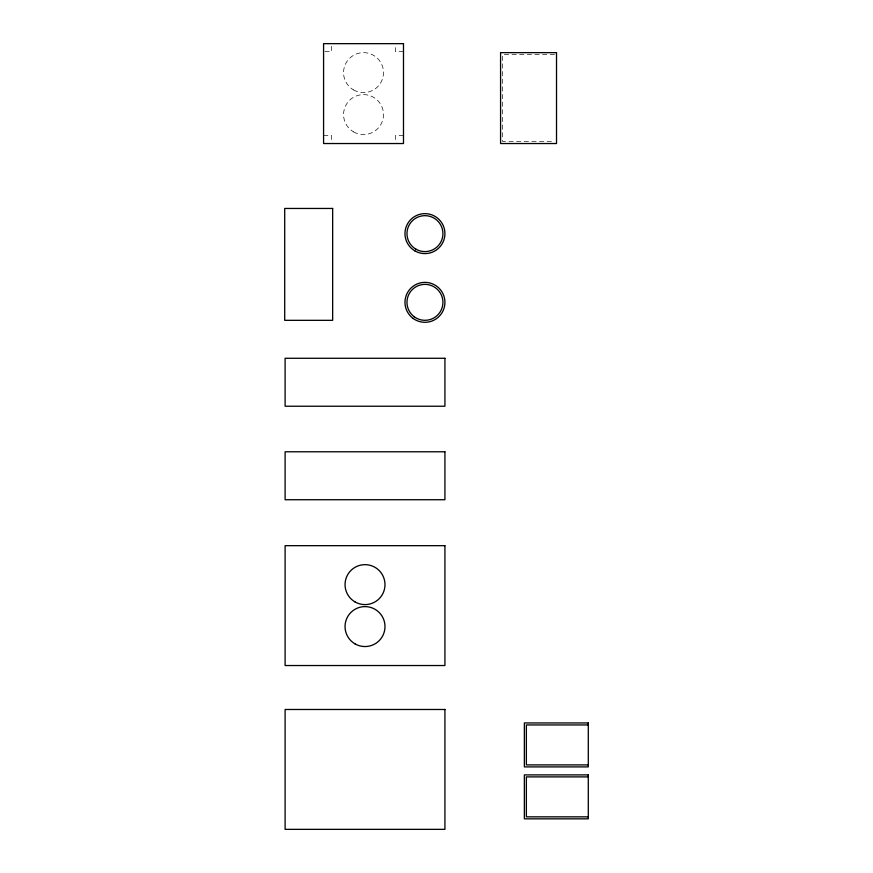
<?xml version="1.0" encoding="UTF-8"?>
<svg xmlns="http://www.w3.org/2000/svg" width="873" height="873" viewBox="0 0 873 873"><rect width="100%" height="100%" fill="white"/><g stroke="black" fill="none" stroke-linecap="round" stroke-linejoin="round"><path stroke-width="0.65" stroke-dasharray="4.37 3.27" d="M324.909 51.638L331.565 51.638L331.565 43.65M403.49 51.638L395.491 51.638L395.491 46.313M554.519 54.639L502.575 54.639L502.575 141.535L554.519 141.535M323.577 135.544L331.565 135.544L331.565 142.201M403.49 135.544L395.491 135.544L395.491 142.201M353.543 131.867A19.981 19.981 0 0 0 383.509 114.57A19.981 19.981 0 0 0 353.543 97.274A19.981 19.981 0 0 0 353.543 131.867M353.543 89.919A19.981 19.981 0 0 0 383.509 72.623A19.981 19.981 0 0 0 353.543 55.315A19.981 19.981 0 0 0 353.543 89.919"/><path stroke-width="1.31" d="M588.293 724.95L526.364 724.95L526.364 764.901L588.293 764.901M588.293 776.894L526.364 776.894L526.364 816.844L588.293 816.844M403.49 43.65L323.577 43.65L323.577 143.532L403.49 143.532L403.49 43.65M556.516 52.642L500.578 52.642L500.578 143.532L556.516 143.532L556.516 52.642M332.657 208.451L284.707 208.451L284.707 320.326L332.657 320.326L332.657 208.451M444.924 358.279L285.111 358.279L285.111 406.229L444.924 406.229L444.924 358.279M444.924 451.778L285.111 451.778L285.111 499.727L444.924 499.727L444.924 451.778M444.924 545.669L285.111 545.669L285.111 665.532L444.924 665.532L444.924 545.669M444.924 709.487L285.111 709.487L285.111 829.35L444.924 829.35L444.924 709.487M588.293 722.953L524.367 722.953L524.367 766.898L588.293 766.898L588.293 722.953M588.293 774.897L524.367 774.897L524.367 818.841L588.293 818.841L588.293 774.897M414.959 250.922A19.981 19.981 0 0 0 444.924 233.626A19.981 19.981 0 0 0 414.959 216.318A19.981 19.981 0 0 0 414.959 250.922M415.963 249.198A17.984 17.984 0 0 0 442.927 233.626A17.984 17.984 0 0 0 415.963 218.054A17.984 17.984 0 0 0 415.963 249.198M413.213 318.503A19.981 19.981 0 0 0 444.815 304.437A19.981 19.981 0 0 0 416.825 284.096A19.981 19.981 0 0 0 413.213 318.503M414.38 316.888A17.984 17.984 0 0 0 442.829 304.23A17.984 17.984 0 0 0 417.643 285.918A17.984 17.984 0 0 0 414.38 316.888M355.027 643.881A19.981 19.981 0 0 0 384.993 626.574A19.981 19.981 0 0 0 355.027 609.278A19.981 19.981 0 0 0 355.027 643.881M355.027 601.923A19.981 19.981 0 0 0 384.993 584.626A19.981 19.981 0 0 0 355.027 567.33A19.981 19.981 0 0 0 355.027 601.923"/></g></svg>
